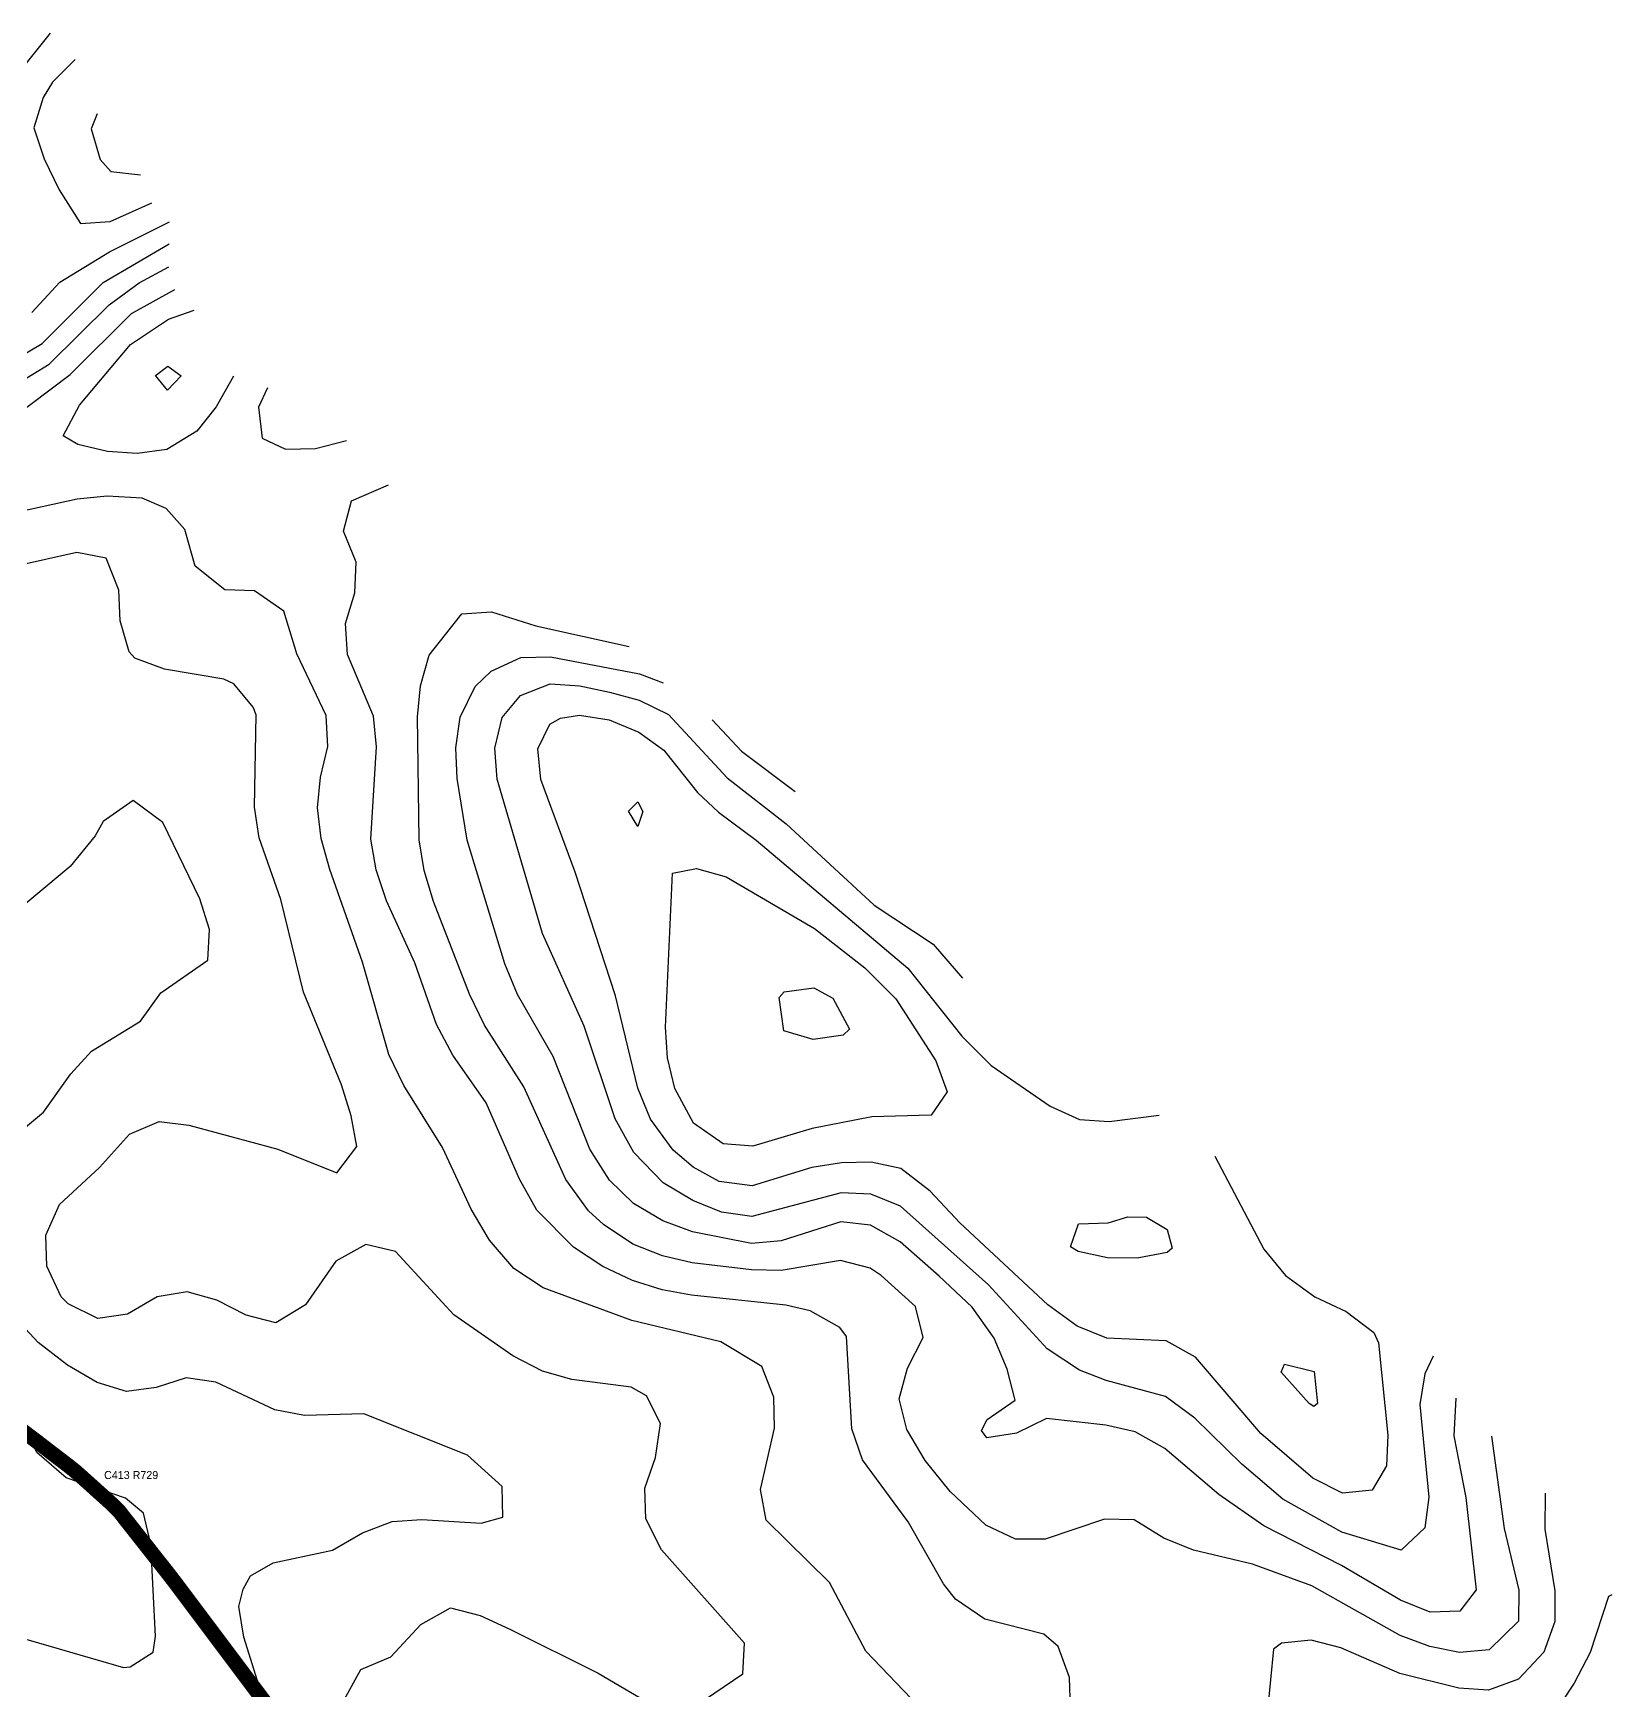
# Model space of a CAD drawing. Header units: metres. Extents: x 697254 to 930473, y 8023396 to 8227001.
# Drawn here: x 746661 to 748241, y 8190417 to 8192074 of the extents above; entities that cross this region are included whole.
import ezdxf

# ---------------------------------------------------------------- set-up
doc = ezdxf.new("R2010")
doc.units = ezdxf.units.M
for name, color, linetype in [('ALIGNMENT_FITTED', 4, 'Continuous'), ('CENTRELINE', 7, 'Continuous'), ('CONTOUR_10M', 33, 'Continuous'), ('CONTOUR_INDEX_50M', 34, 'Continuous'), ('CURVE_LABELS', 4, 'Continuous'), ('GRADE_0-4', 3, 'Continuous'), ('GRADE_4-6', 2, 'Continuous')]:
    doc.layers.add(name, color=color, linetype=linetype)

msp = doc.modelspace()

# ---------------------------------------------------------------- linework, layer by layer
at = {"layer": 'ALIGNMENT_FITTED'}
msp.add_line((746916.8, 8190373.9), (746799.8, 8190529.8), dxfattribs=at)
msp.add_arc((746216.9, 8190092.4), 728.8, 36.8885, 55.3626, dxfattribs=at)
at = {"layer": 'CENTRELINE'}
msp.add_polyline3d([(746887.5, 8190412.9, 1029.4), (746881.5, 8190420.9, 1028.9), (746875.5, 8190428.9, 1028.2), (746869.5, 8190436.9, 1027.3), (746863.5, 8190444.9, 1027.1), (746857.5, 8190452.9, 1027), (746851.5, 8190460.9, 1026.9), (746845.5, 8190468.9, 1026.5), (746839.5, 8190476.9, 1026.4), (746833.5, 8190484.9, 1026.3), (746827.5, 8190492.9, 1025.8), (746821.5, 8190500.9, 1025.1), (746815.5, 8190508.9, 1023.8), (746809.5, 8190516.9, 1022.8), (746803.5, 8190524.9, 1022.2), (746797.4, 8190532.8, 1021.7), (746791.2, 8190540.7, 1021.2), (746785, 8190548.5, 1020.6), (746778.8, 8190556.4, 1019.9), (746772.6, 8190564.3, 1019.3), (746766.4, 8190572.1, 1019), (746760.2, 8190580, 1018.8), (746754, 8190587.8, 1018.6), (746747.9, 8190595.7, 1018.6), (746740.9, 8190602.8, 1018.8), (746733.5, 8190609.5, 1019.1), (746726, 8190616.2, 1019.4), (746718.6, 8190622.9, 1020), (746711.1, 8190629.6, 1020.6), (746703.7, 8190636.2, 1021), (746695.8, 8190642.5, 1021.3), (746687.9, 8190648.5, 1021.5), (746679.9, 8190654.6, 1021.5), (746672, 8190660.7, 1021.3), (746664.1, 8190666.8, 1020.8), (746656.1, 8190672.8, 1020.2)], dxfattribs=at)
at = {"layer": 'CONTOUR_10M'}
for points, elevation in [([(746678.5, 8192074.3), (746651.9, 8192041.1)], 1020), ([(746703.5, 8192047.8), (746680.7, 8192025.4), (746671.6, 8192010.1), (746662.2, 8191979.5), (746672.3, 8191948.6), (746687.6, 8191917.7), (746708.7, 8191884), (746738.5, 8191885.9), (746780.1, 8191904.5)], 1010), ([(746660, 8191795), (746688.2, 8191825.4), (746737.8, 8191855.6), (746797.8, 8191885.7)], 1020), ([(746568.6, 8191703.8), (746670.3, 8191764.1), (746731.4, 8191824.9), (746797.6, 8191863.8)], 1030), ([(746611.8, 8191703.3), (746677.5, 8191743.2), (746737.5, 8191802.7), (746767.5, 8191824.5), (746797.3, 8191840.8)], 1040), ([(746861.8, 8191731.2), (746844.4, 8191700.6), (746825.2, 8191676.2), (746795.3, 8191658.1), (746765.5, 8191654), (746735.9, 8191656.1), (746706.2, 8191662.9), (746691.4, 8191671.6), (746707.8, 8191702.2), (746758.7, 8191763.1), (746796.7, 8191788.3), (746822.6, 8191797.2)], 1060), ([(746783.7, 8191732.1), (746796.2, 8191741.4), (746809.4, 8191731.8), (746795.9, 8191717.3), (746783.7, 8191732.1)], 1070), ([(747698.9, 8190399.3), (747698.2, 8190430.1), (747686.7, 8190461), (747672.5, 8190473.2), (747613.3, 8190488.4), (747583.9, 8190508.4), (747571.9, 8190523.8), (747536.8, 8190585.7), (747491.1, 8190647.7), (747480.3, 8190678.6), (747475.1, 8190770.9), (747468.2, 8190780), (747438.7, 8190796.6), (747414.4, 8190802.3), (747320.1, 8190812.5), (747290.5, 8190817.6), (747260.9, 8190827), (747231.4, 8190841.1), (747201.9, 8190860.2), (747165.4, 8190897.4), (747148, 8190928.4), (747114.4, 8191004.6), (747081.3, 8191052.2), (747064.9, 8191083.1), (747043.2, 8191144.8), (747014.8, 8191206.7), (747004.5, 8191237.5), (746999.1, 8191268.4), (747004.7, 8191360.5), (747001.8, 8191391.3), (746976, 8191453.1), (746974, 8191483.9), (746983.1, 8191514.6), (746984.6, 8191545.3), (746971.8, 8191576.2), (746980, 8191606.8), (747016.8, 8191622.6)], 1060), ([(747315.4, 8190395.8), (747371.3, 8190433.8), (747372.9, 8190464.5), (747289.8, 8190557.7), (747274.2, 8190588.7), (747273.4, 8190619.4), (747283.8, 8190650.1), (747289, 8190684.1), (747274.9, 8190711.7), (747259.7, 8190720.2), (747200.4, 8190728.1), (747170.8, 8190736.4), (747141.3, 8190751.8), (747082.3, 8190792.7), (747023.7, 8190856.1), (746994.1, 8190862.9), (746964.2, 8190846.4), (746934, 8190802.7), (746904.1, 8190784.6), (746874.5, 8190792.5), (746845, 8190807.3), (746815.4, 8190815.8), (746785.6, 8190810.8), (746755.7, 8190793.4), (746726, 8190788.9), (746696.5, 8190803.6), (746689.5, 8190810.6), (746675.1, 8190841.5), (746674.2, 8190872.3), (746687.9, 8190902.9), (746727.7, 8190939.9), (746757.8, 8190973.2), (746787.6, 8190986), (746817.3, 8190982.4), (746906.1, 8190958.2), (746965.2, 8190934.6), (746985.2, 8190961), (746979.4, 8190991.8), (746970, 8191022.7), (746931.7, 8191115.4), (746909.3, 8191207.9), (746887.6, 8191269.6), (746882.8, 8191300.4), (746884.4, 8191392.7), (746881.4, 8191400.2), (746862.2, 8191423.7), (746852, 8191428.2), (746792.8, 8191438.3), (746763.2, 8191449.3), (746757.3, 8191455.6), (746748.5, 8191486.5), (746747, 8191517.2), (746734.6, 8191549.4), (746705, 8191554.9), (746645.5, 8191541.7)], 1040), ([(748120.2, 8190671.3), (748133, 8190578.9), (748147.4, 8190517.2), (748147.1, 8190486.5), (748117.7, 8190457.8), (748088, 8190455.1), (748058.4, 8190461), (748028.8, 8190472), (747940.3, 8190521.8), (747881.2, 8190543.2), (747822, 8190557.4), (747792.4, 8190569.4), (747762.9, 8190587.6), (747733.2, 8190588.5), (747673.6, 8190568.4), (747643.9, 8190568.4), (747614.4, 8190582.3), (747578.7, 8190616), (747553.6, 8190647), (747535.2, 8190678), (747527.8, 8190708.8), (747536, 8190739.5), (747551.8, 8190770), (747544, 8190800.9), (747509.8, 8190832), (747498.6, 8190839.5), (747469, 8190846.9), (747409.5, 8190837.1), (747379.8, 8190837.7), (747320.5, 8190844.8), (747290.9, 8190851.6), (747261.3, 8190863.3), (747231.8, 8190883.1), (747217, 8190896.8), (747194.1, 8190927.9), (747152.1, 8191020.6), (747113, 8191082.5), (747098, 8191113.5), (747061.8, 8191206.1), (747052.5, 8191237), (747047.7, 8191267.8), (747045.9, 8191390.8), (747048.9, 8191421.6), (747057.5, 8191452.2), (747090.3, 8191493.7), (747120, 8191495.5), (747164.4, 8191481.7), (747257.5, 8191460.9)], 1070), ([(748084.4, 8190709.2), (748082.6, 8190671.7), (748094.5, 8190610.1), (748104.8, 8190517.7), (748088.5, 8190496.3), (748058.8, 8190495.3), (748029.2, 8190507.4), (747970.2, 8190542.1), (747892.4, 8190581.6), (747847.3, 8190612.9), (747793.4, 8190658.9), (747763.9, 8190675.6), (747734.3, 8190682.2), (747675, 8190689.1), (747645.1, 8190674.3), (747615.4, 8190669.6), (747610.1, 8190677.1), (747615.6, 8190687.9), (747643.6, 8190707.5), (747635.6, 8190738.3), (747622.6, 8190769.2), (747600.7, 8190800.2), (747567.7, 8190831.4), (747528.6, 8190865.8), (747499.1, 8190882.3), (747469.4, 8190885.7), (747409.8, 8190866.7), (747380.1, 8190864), (747320.8, 8190875.7), (747291.3, 8190886.8), (747261.8, 8190903.9), (747237.8, 8190927.4), (747218.4, 8190958.3), (747181.6, 8191051), (747145.8, 8191112.9), (747133.2, 8191143.8), (747095.6, 8191267.3), (747085.4, 8191328.9), (747084.3, 8191359.6), (747088.7, 8191390.3), (747103.5, 8191420.9), (747119.4, 8191436.2), (747149.2, 8191449.9), (747178.9, 8191450.6), (747267.8, 8191433.5), (747291.6, 8191424.8)], 1080), ([(748061.7, 8190751.3), (748053.6, 8190733.6), (748048.4, 8190702.9), (748057.4, 8190610.5), (748053.6, 8190579.8), (748029.8, 8190557.5), (747970.6, 8190575.3), (747911.6, 8190608.5), (747870.5, 8190643.4), (747823.5, 8190689.4), (747794, 8190710.9), (747734.8, 8190726.9), (747708, 8190737.5), (747675.8, 8190758.7), (747617.1, 8190822.6), (747529, 8190901.2), (747499.4, 8190913.4), (747469.7, 8190914.8), (747380.4, 8190890.9), (747349.9, 8190895.3), (747321.2, 8190906.9), (747291.7, 8190924.8), (747262.3, 8190955), (747243.5, 8190988.8), (747212.6, 8191081.4), (747171, 8191174.1), (747125.7, 8191328.4), (747123.2, 8191359.2), (747130.4, 8191389.9), (747148.8, 8191412), (747178.6, 8191423.8), (747208.3, 8191421.7), (747237.9, 8191415.3), (747267.5, 8191407.3), (747297, 8191393), (747355.7, 8191329.7), (747414.5, 8191283.7), (747502.7, 8191202.2), (747561.6, 8191163.2), (747590.9, 8191129.3)], 1090), ([(747340.5, 8191387.5), (747370, 8191356.4), (747423.6, 8191316)], 1080), ([(746635.3, 8190965), (746671.7, 8190995.3), (746699.1, 8191033.8), (746719.8, 8191056.3), (746768.8, 8191086.5), (746789.1, 8191114.7), (746836.1, 8191147.2), (746837.9, 8191177.9), (746828.1, 8191208.8), (746791, 8191285.1), (746761.6, 8191307), (746731.6, 8191286), (746723.5, 8191271.5), (746698.4, 8191241), (746625.4, 8191180.3)], 1030), ([(747257, 8191296.2), (747266.3, 8191305.7), (747271.3, 8191296), (747266.1, 8191281.1), (747257, 8191296.2)], 1110), ([(747300.8, 8191234.2), (747325, 8191239.1), (747354.6, 8191230.5), (747443, 8191179.1), (747493.4, 8191139.7), (747524.2, 8191108.6), (747564.5, 8191046.7), (747575.7, 8191015.8), (747559.7, 8190992.3), (747500.3, 8190990.8), (747440.8, 8190978.9), (747381.2, 8190961.2), (747351.5, 8190963.6), (747322.1, 8190984.2), (747303.3, 8191018.9), (747295.8, 8191049.7), (747293.8, 8191080.5), (747300.8, 8191234.2)], 1110), ([(747407.5, 8191109.9), (747412.6, 8191115.8), (747442.4, 8191119.7), (747461.2, 8191109.3), (747477.9, 8191078.4), (747471.5, 8191072.3), (747441.8, 8191068.1), (747412.2, 8191076.6), (747407.5, 8191109.9)], 1120), ([(747756.5, 8190890.7), (747775.1, 8190890.5), (747795.9, 8190878), (747800.8, 8190859.4), (747795.7, 8190855.1), (747765.9, 8190849.2), (747736.2, 8190849.7), (747706.6, 8190856.1), (747699.2, 8190860.6), (747706.9, 8190883.7), (747736.6, 8190884.6), (747756.5, 8190890.7)], 1110), ([(746911, 8190346.8), (746872.1, 8190470.2), (746867, 8190501), (746871.4, 8190518.3), (746878.8, 8190531.7), (746901.4, 8190544.6), (746960.9, 8190557.5), (746990.8, 8190574.7), (747020.6, 8190585.9), (747050.3, 8190588.1), (747109.7, 8190584.2), (747131.2, 8190590.3), (747130.7, 8190621.1), (747096, 8190652.2), (746992.1, 8190693.6), (746932.7, 8190691.9), (746903.1, 8190697.8), (746844, 8190725.3), (746814.4, 8190729.6), (746784.6, 8190720), (746754.9, 8190716.1), (746725.3, 8190725), (746695.8, 8190742.5), (746666.4, 8190765), (746623, 8190811.3)], 1030), ([(747909.8, 8190735.2), (747913.2, 8190743.4), (747942.8, 8190735.9), (747946.2, 8190704), (747942.4, 8190700.9), (747937.9, 8190704.1), (747909.8, 8190735.2)], 1110), ([(746633.4, 8190474.2), (746751.7, 8190440.1), (746758.6, 8190440.8), (746781.6, 8190455.3), (746783.7, 8190471.2), (746779.2, 8190563.5), (746771.9, 8190594.4), (746753.7, 8190609.5), (746694.5, 8190629.6), (746665.1, 8190655), (746649.7, 8190688)], 1020), ([(748173.8, 8190614.4), (748173.5, 8190578.4), (748183.6, 8190516.8), (748183.4, 8190486), (748172.5, 8190455.4), (748147.1, 8190428.4), (748117.3, 8190417.4), (748087.6, 8190419.3), (748028.4, 8190433.9), (747969.3, 8190459.6), (747939.7, 8190467.5), (747910, 8190464.5), (747902, 8190458.5), (747893, 8190366.4)], 1060), ([(746972.5, 8190407.6), (746989.2, 8190437.9), (747019.1, 8190450.8), (747049.1, 8190482.9), (747079, 8190499.8), (747108.6, 8190492), (747138.2, 8190478.2), (747226.7, 8190434.3), (747285.7, 8190399.7)], 1040)]:
    msp.add_lwpolyline(points, dxfattribs=dict(at, elevation=elevation))
at = {"layer": 'CONTOUR_INDEX_50M'}
for points, elevation in [([(746725.4, 8191993.5), (746719.4, 8191978.8), (746728.3, 8191948), (746739, 8191936.1), (746768.7, 8191932.8)], 1000), ([(746618.2, 8191672.5), (746698.3, 8191733.1), (746759.9, 8191793.9), (746803, 8191818)], 1050), ([(746895.7, 8191719.8), (746886.8, 8191700.2), (746890.5, 8191669.4), (746914, 8191658.3), (746943.7, 8191659), (746974.9, 8191667)], 1050), ([(747547.4, 8190401), (747494.2, 8190456.4), (747458.1, 8190525.1), (747394.8, 8190587.3), (747389, 8190618.1), (747403.1, 8190679.5), (747402.4, 8190710.2), (747390.2, 8190741.1), (747349.3, 8190765.6), (747260.4, 8190786.9), (747171.7, 8190819.8), (747142.3, 8190839), (747117.8, 8190867.2), (747099.5, 8190898.2), (747070.8, 8190960), (747032.2, 8191022), (747017.1, 8191052.9), (746990.8, 8191145.4), (746958.2, 8191238.1), (746949.6, 8191268.9), (746945.9, 8191299.7), (746948.8, 8191330.4), (746956.1, 8191361.1), (746954.6, 8191391.9), (746925.3, 8191453.7), (746912.2, 8191496.3), (746882.7, 8191516.7), (746853, 8191517.5), (746823.6, 8191541.3), (746813.3, 8191578), (746794.6, 8191599), (746770.4, 8191609.2), (746735.3, 8191611.4), (746705.6, 8191608.3), (746646.1, 8191595.2)], 1050), ([(747843.3, 8190951.2), (747892.6, 8190858.4), (747914.2, 8190832.1), (747943.6, 8190810.8), (747974.7, 8190796), (748002.6, 8190775.1), (748007.2, 8190764.8), (748016.5, 8190672.5), (748015.3, 8190641.7), (748000.8, 8190617.3), (747971.1, 8190614.4), (747941.5, 8190629.4), (747889.3, 8190673.9), (747824.2, 8190750.3), (747794.7, 8190766.8), (747735.3, 8190769.5), (747705.7, 8190781.3), (747676.3, 8190802.7), (747588.2, 8190884.8), (747558.8, 8190916.4), (747529.4, 8190939.1), (747499.8, 8190945.5), (747470.1, 8190944.6), (747440.3, 8190940.1), (747380.7, 8190921.6), (747347.6, 8190926.1), (747321.6, 8190940.3), (747301.5, 8190957.4), (747278.8, 8190988.4), (747266.1, 8191019.3), (747243.8, 8191111.8), (747203.5, 8191235.3), (747169.3, 8191327.9), (747166.2, 8191358.7), (747178.1, 8191383.3), (747188.9, 8191389.2), (747207.9, 8191392.2), (747237.6, 8191387.5), (747267.1, 8191375.3), (747292.4, 8191357.3), (747325.8, 8191315), (747346.9, 8191295.2), (747384.7, 8191267.2), (747536.5, 8191139.2), (747590.3, 8191071.2), (747619.6, 8191042.1), (747678.6, 8191001.5), (747708.1, 8190988.1), (747737.8, 8190986), (747787.9, 8190992.3)], 1100), ([(748240.6, 8190512.6), (748237.1, 8190511), (748218.7, 8190454.9), (748202.9, 8190424.3), (748176.3, 8190383.9)], 1050)]:
    msp.add_lwpolyline(points, dxfattribs=dict(at, elevation=elevation))
at = {"layer": 'GRADE_0-4', "const_width": 15}
msp.add_lwpolyline([(746797.4, 8190532.8), (746791.2, 8190540.7), (746785, 8190548.5), (746778.8, 8190556.4), (746772.6, 8190564.3), (746766.4, 8190572.1), (746760.2, 8190580), (746754, 8190587.8), (746747.9, 8190595.7), (746740.9, 8190602.8), (746733.5, 8190609.5), (746726, 8190616.2), (746718.6, 8190622.9), (746711.1, 8190629.6), (746703.7, 8190636.2), (746695.8, 8190642.5), (746687.9, 8190648.5), (746679.9, 8190654.6), (746672, 8190660.7), (746664.1, 8190666.8), (746656.1, 8190672.8), (746648.2, 8190678.9)], dxfattribs=at)
at = {"layer": 'GRADE_4-6', "const_width": 15}
msp.add_lwpolyline([(746931.1, 8190358.1), (746924.5, 8190365.6), (746917.8, 8190373.1), (746911.6, 8190380.9), (746905.6, 8190388.9), (746899.5, 8190396.9), (746893.5, 8190404.9), (746887.5, 8190412.9), (746881.5, 8190420.9), (746875.5, 8190428.9), (746869.5, 8190436.9), (746863.5, 8190444.9), (746857.5, 8190452.9), (746851.5, 8190460.9), (746845.5, 8190468.9), (746839.5, 8190476.9), (746833.5, 8190484.9), (746827.5, 8190492.9), (746821.5, 8190500.9), (746815.5, 8190508.9), (746809.5, 8190516.9), (746803.5, 8190524.9), (746797.4, 8190532.8)], dxfattribs=at)

# ---------------------------------------------------------------- texts
at = {"layer": 'CURVE_LABELS'}
msp.add_text('C413 R729', height=8, dxfattribs=at).set_placement((746732.4, 8190628.5))

doc.saveas('drawing.dxf')
